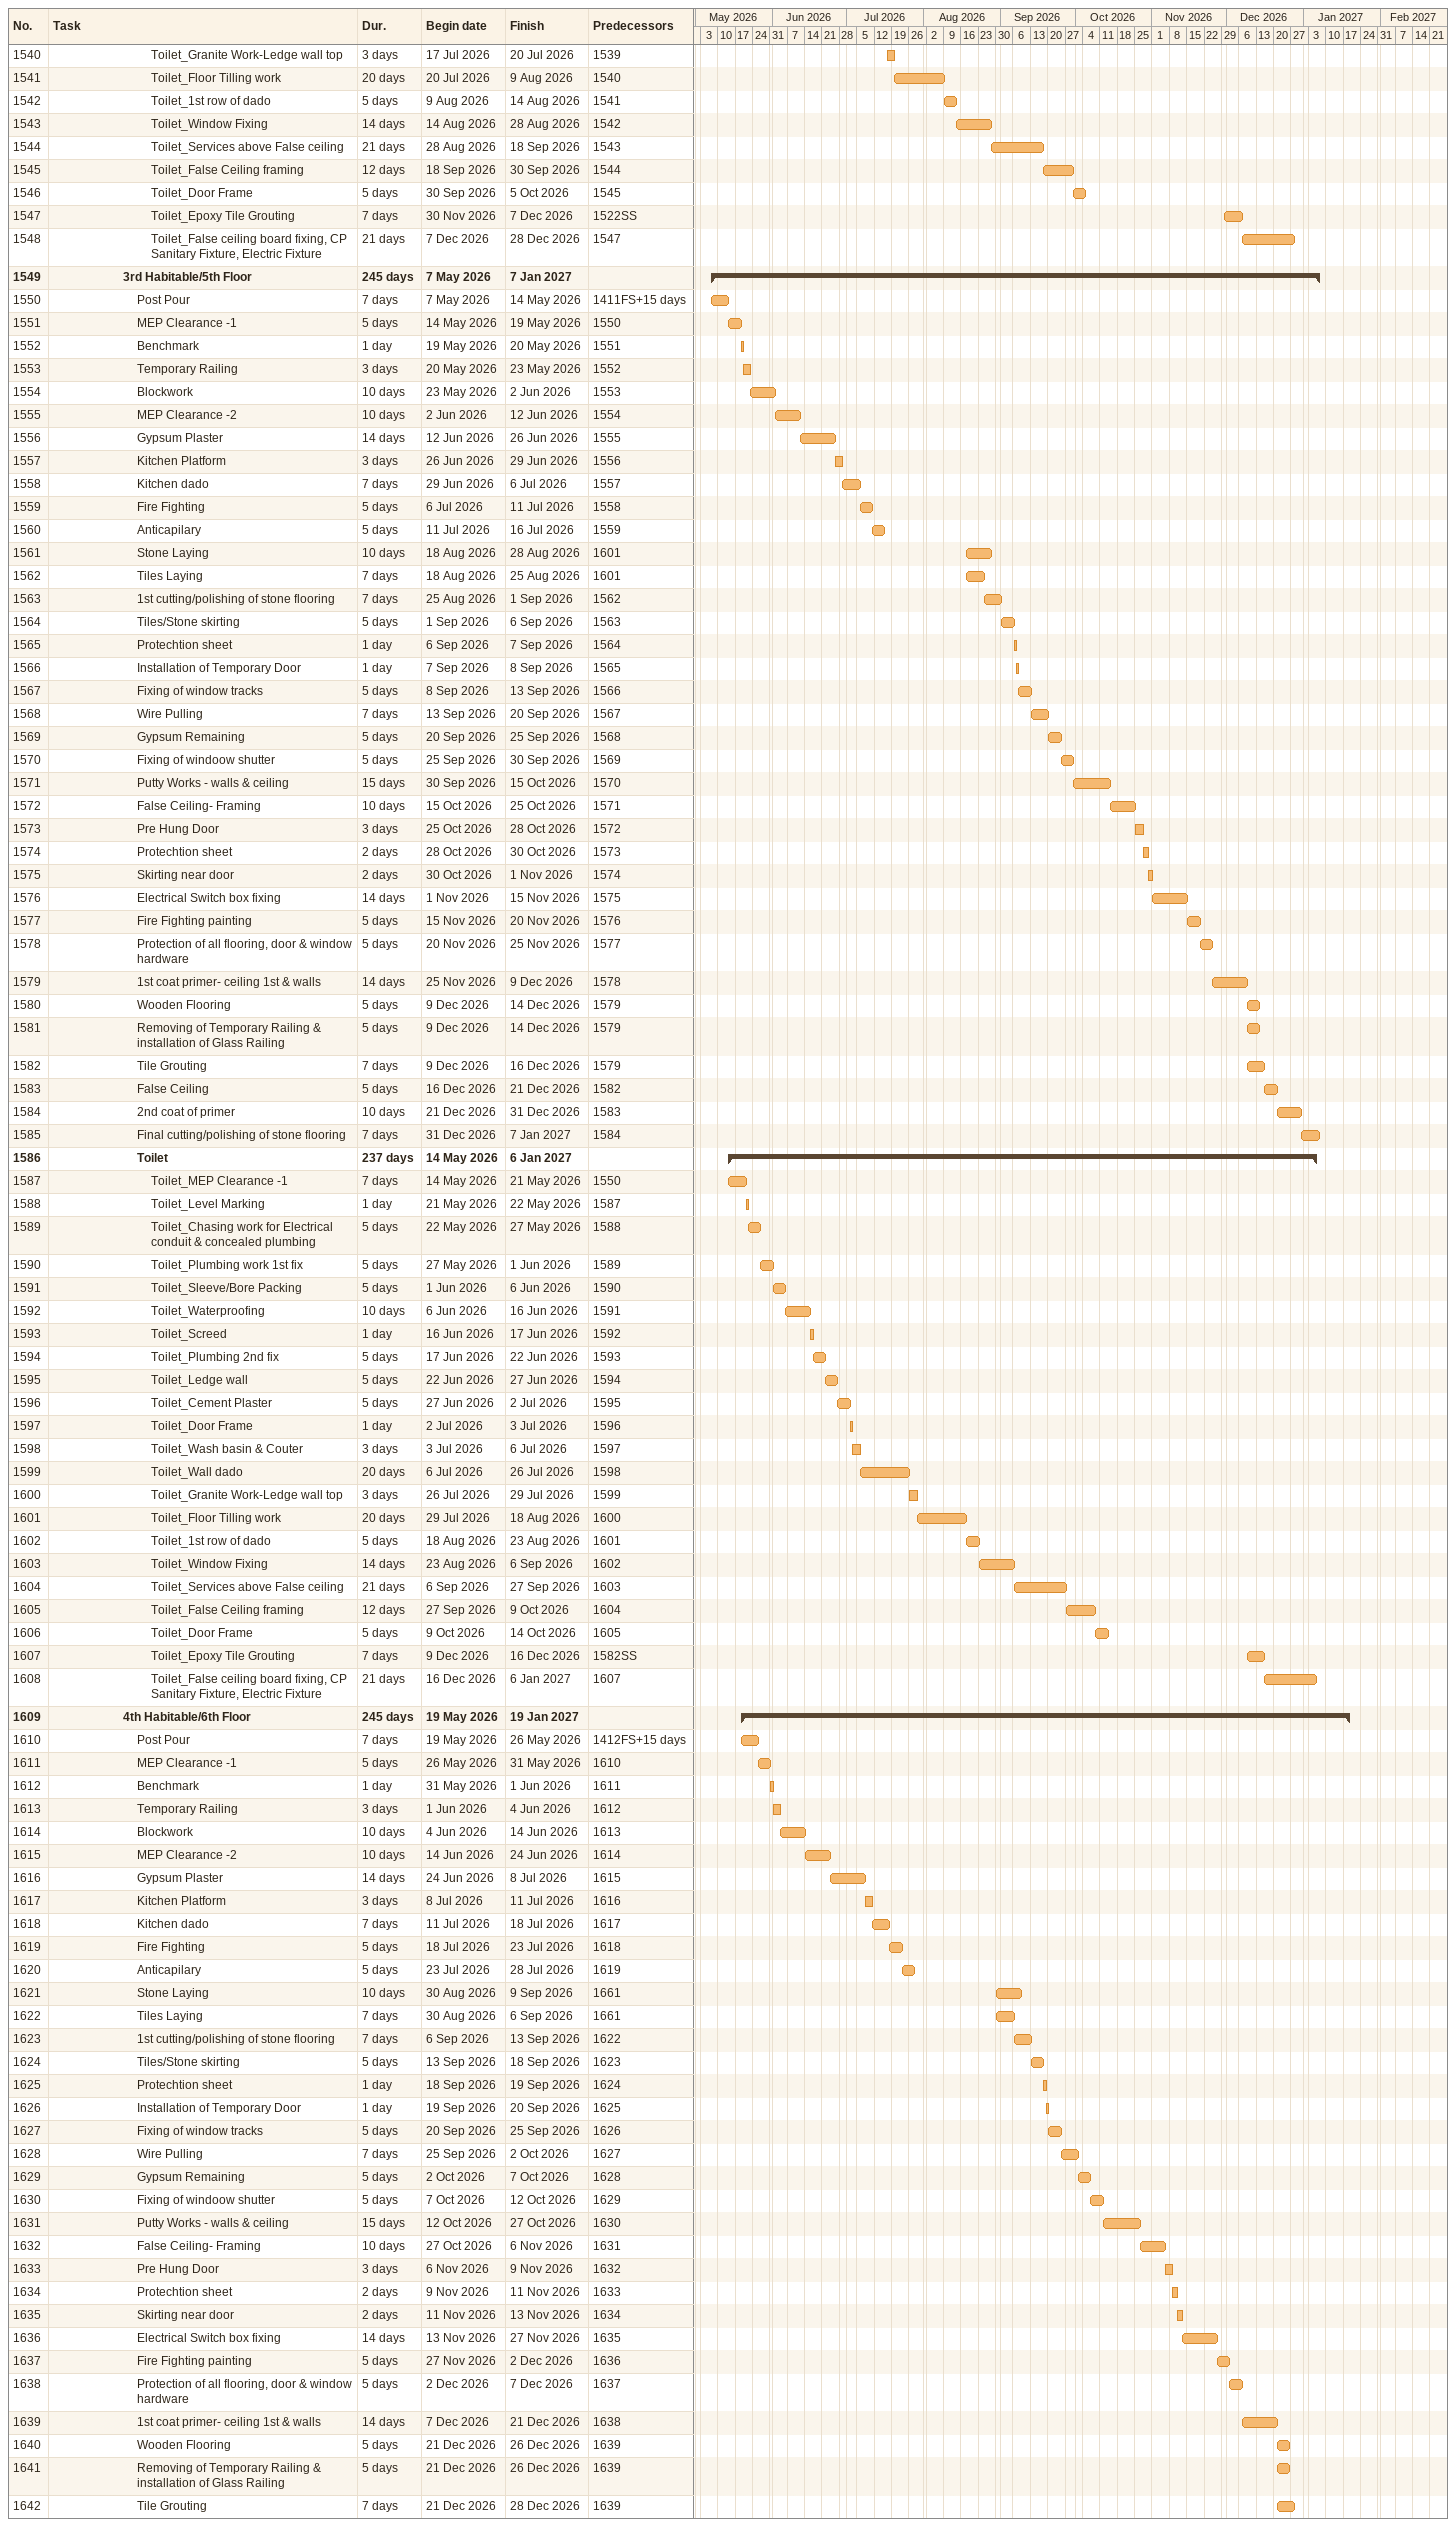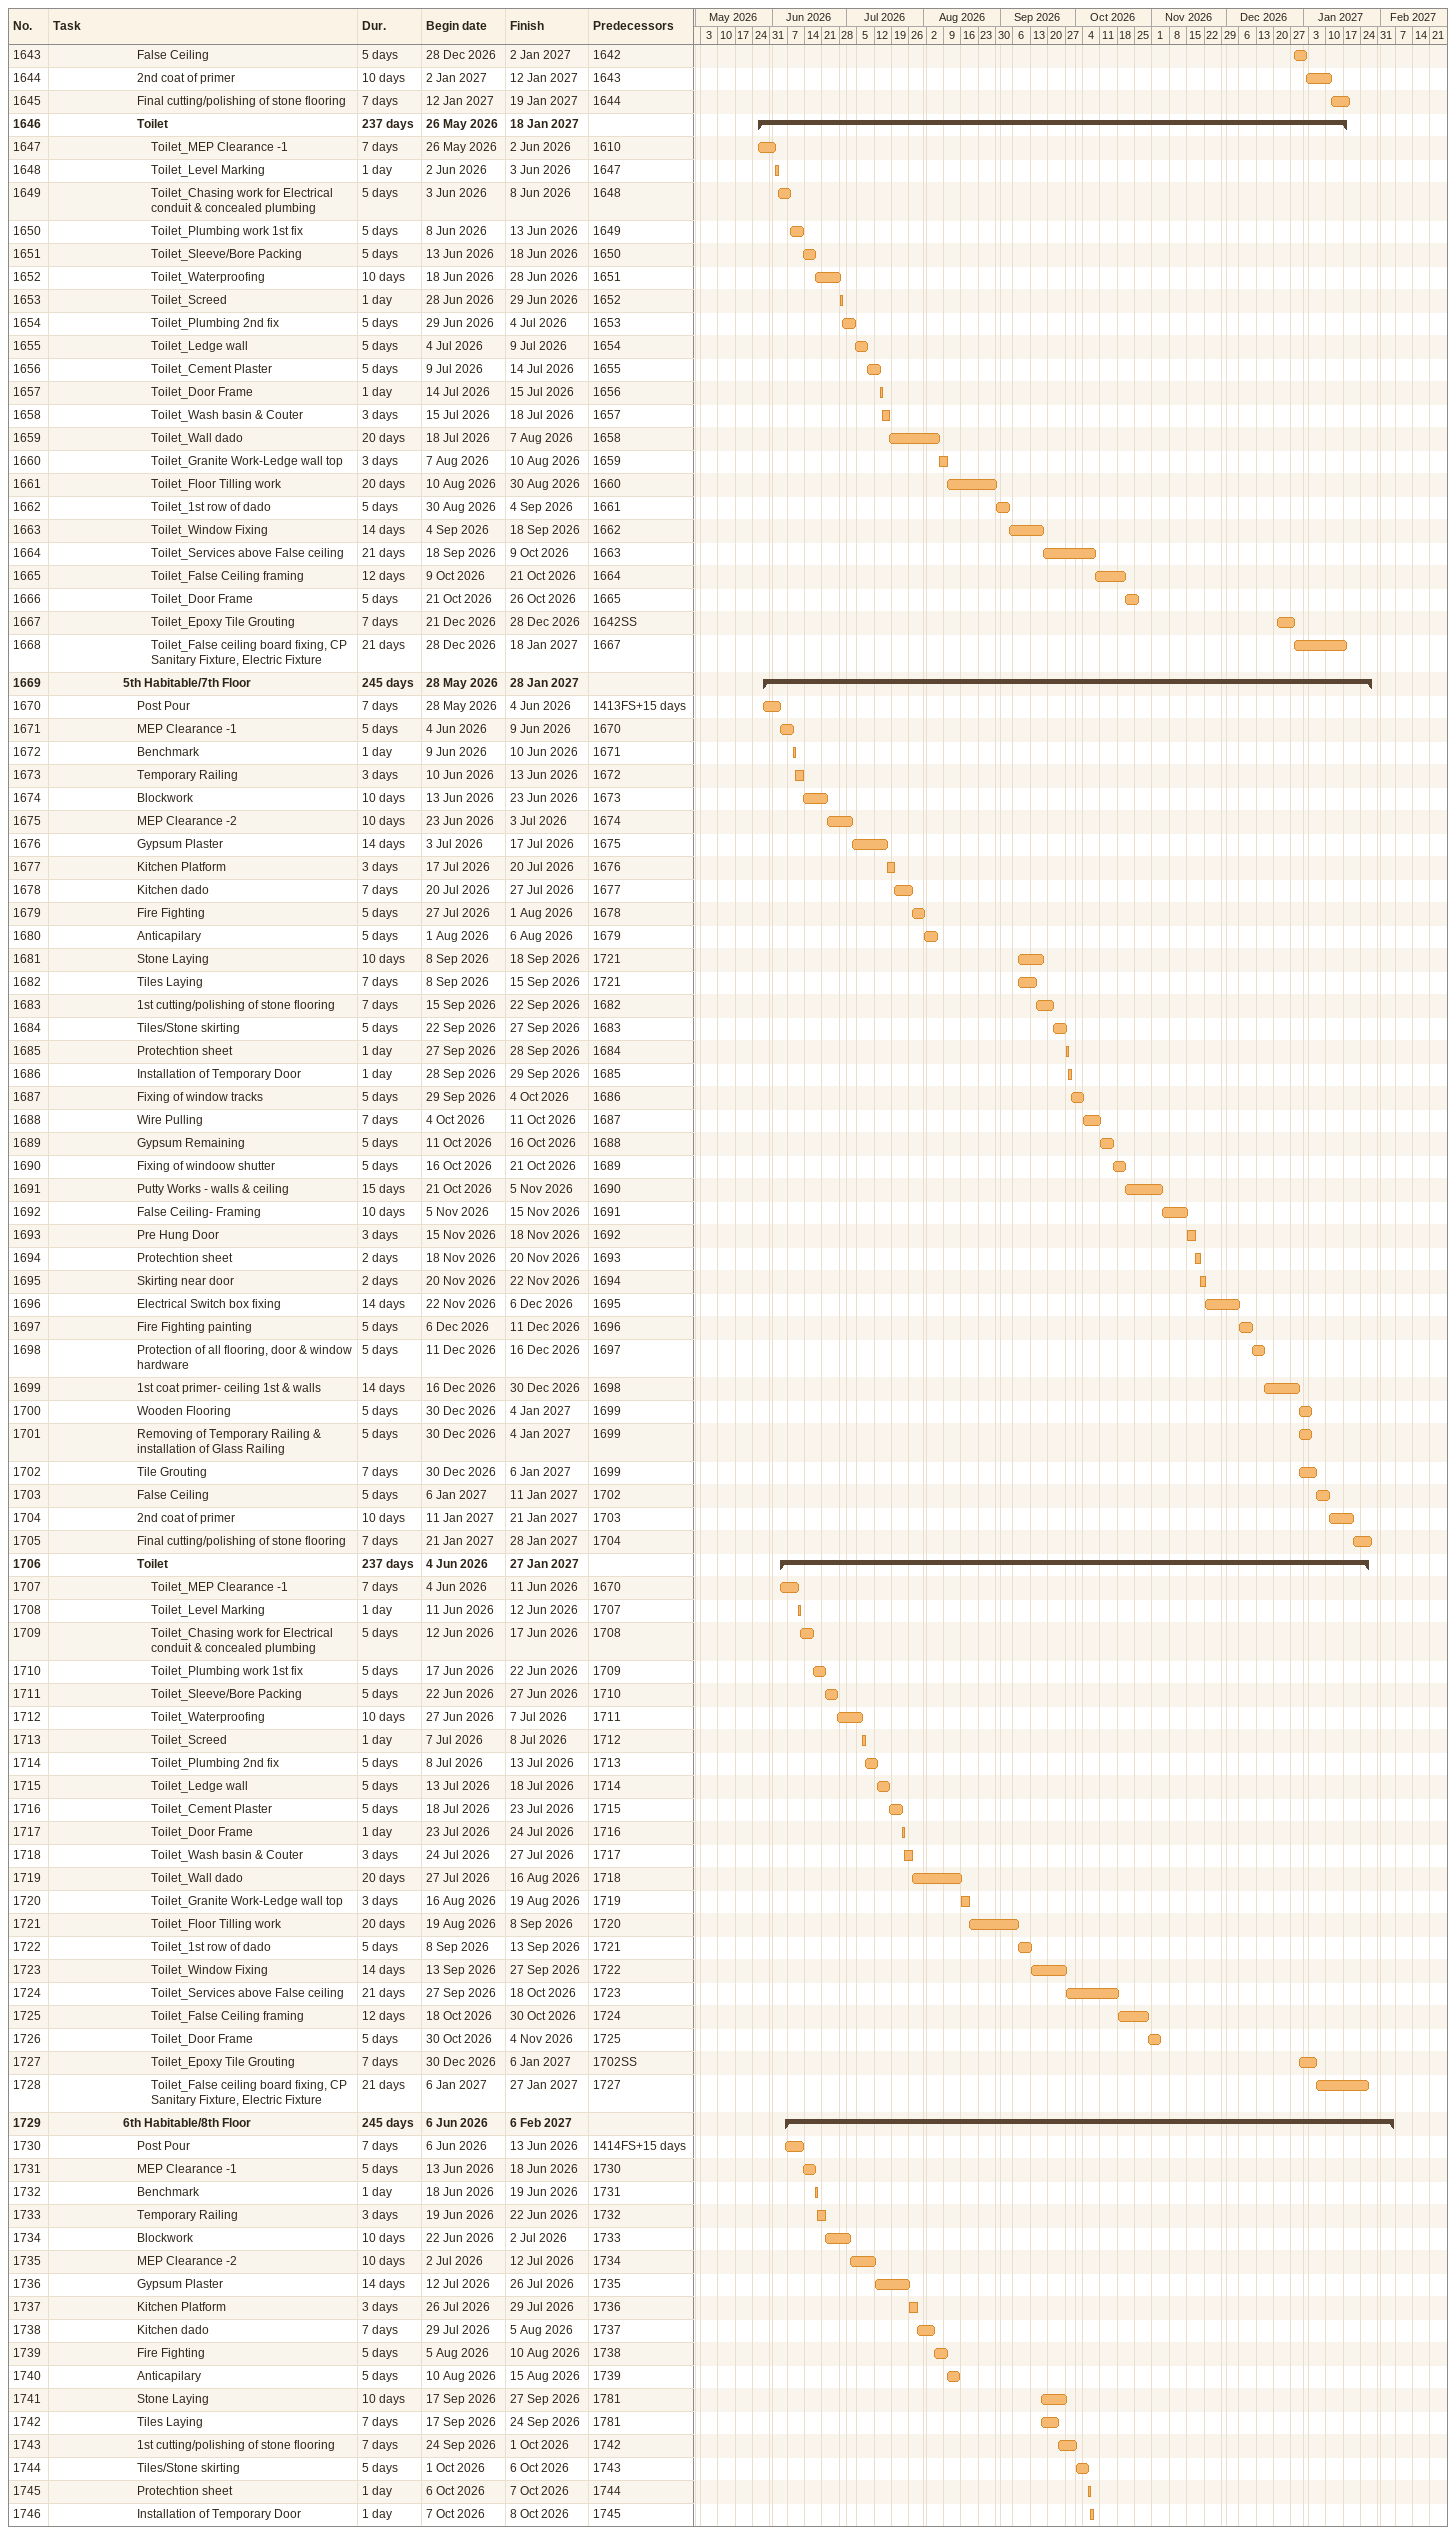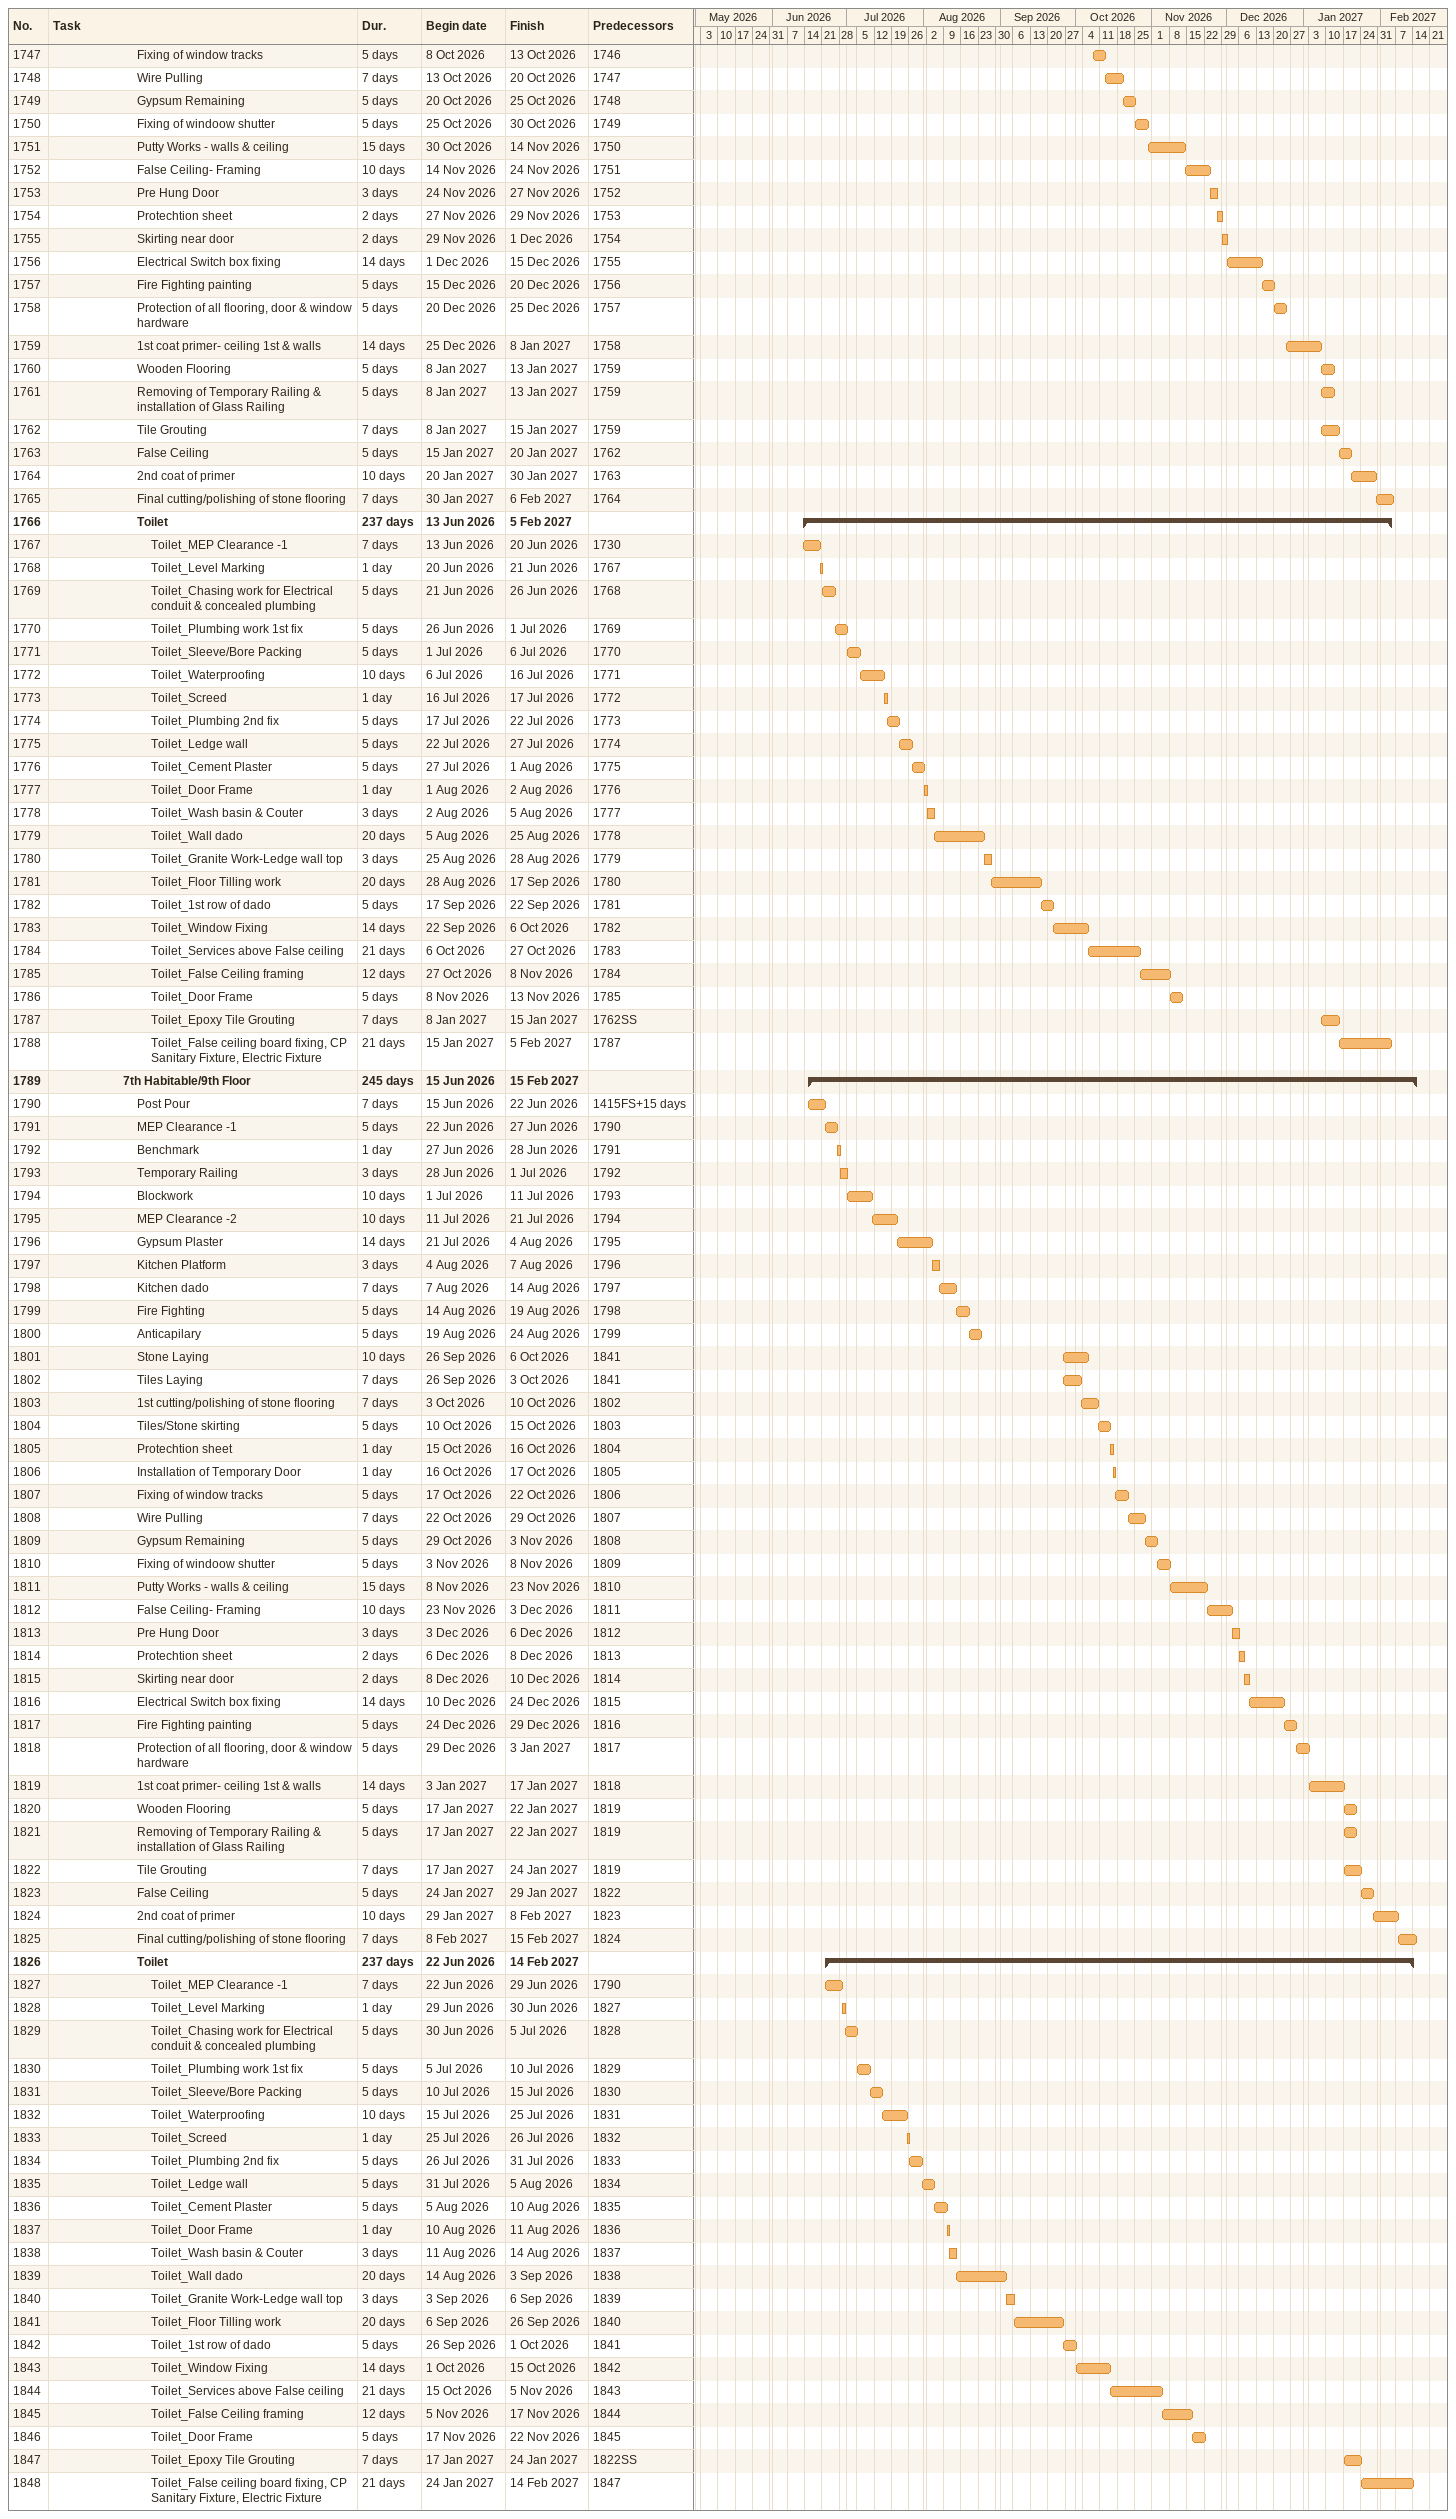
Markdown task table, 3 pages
| ID | Level | Task | Duration | Start | Finish | Predecessors |
|---|---|---|---|---|---|---|
| 1540 | 8 | Toilet_Granite Work-Ledge wall top | 3d | 2026-07-17 | 2026-07-20 | 1539 |
| 1541 | 8 | Toilet_Floor Tilling work | 20d | 2026-07-20 | 2026-08-09 | 1540 |
| 1542 | 8 | Toilet_1st row of dado | 5d | 2026-08-09 | 2026-08-14 | 1541 |
| 1543 | 8 | Toilet_Window Fixing | 14d | 2026-08-14 | 2026-08-28 | 1542 |
| 1544 | 8 | Toilet_Services above False ceiling | 21d | 2026-08-28 | 2026-09-18 | 1543 |
| 1545 | 8 | Toilet_False Ceiling framing | 12d | 2026-09-18 | 2026-09-30 | 1544 |
| 1546 | 8 | Toilet_Door Frame | 5d | 2026-09-30 | 2026-10-05 | 1545 |
| 1547 | 8 | Toilet_Epoxy Tile Grouting | 7d | 2026-11-30 | 2026-12-07 | 1522SS |
| 1548 | 8 | Toilet_False ceiling board fixing, CP Sanitary Fixture, Electric Fixture | 21d | 2026-12-07 | 2026-12-28 | 1547 |
| 1549 | 6 | **3rd Habitable/5th Floor** | 245d | 2026-05-07 | 2027-01-07 |  |
| 1550 | 7 | Post Pour | 7d | 2026-05-07 | 2026-05-14 | 1411FS+15d |
| 1551 | 7 | MEP Clearance -1 | 5d | 2026-05-14 | 2026-05-19 | 1550 |
| 1552 | 7 | Benchmark | 1d | 2026-05-19 | 2026-05-20 | 1551 |
| 1553 | 7 | Temporary Railing | 3d | 2026-05-20 | 2026-05-23 | 1552 |
| 1554 | 7 | Blockwork | 10d | 2026-05-23 | 2026-06-02 | 1553 |
| 1555 | 7 | MEP Clearance -2 | 10d | 2026-06-02 | 2026-06-12 | 1554 |
| 1556 | 7 | Gypsum Plaster | 14d | 2026-06-12 | 2026-06-26 | 1555 |
| 1557 | 7 | Kitchen Platform | 3d | 2026-06-26 | 2026-06-29 | 1556 |
| 1558 | 7 | Kitchen dado | 7d | 2026-06-29 | 2026-07-06 | 1557 |
| 1559 | 7 | Fire Fighting | 5d | 2026-07-06 | 2026-07-11 | 1558 |
| 1560 | 7 | Anticapilary | 5d | 2026-07-11 | 2026-07-16 | 1559 |
| 1561 | 7 | Stone Laying | 10d | 2026-08-18 | 2026-08-28 | 1601 |
| 1562 | 7 | Tiles Laying | 7d | 2026-08-18 | 2026-08-25 | 1601 |
| 1563 | 7 | 1st cutting/polishing of stone flooring | 7d | 2026-08-25 | 2026-09-01 | 1562 |
| 1564 | 7 | Tiles/Stone skirting | 5d | 2026-09-01 | 2026-09-06 | 1563 |
| 1565 | 7 | Protechtion sheet | 1d | 2026-09-06 | 2026-09-07 | 1564 |
| 1566 | 7 | Installation of Temporary Door | 1d | 2026-09-07 | 2026-09-08 | 1565 |
| 1567 | 7 | Fixing of window tracks | 5d | 2026-09-08 | 2026-09-13 | 1566 |
| 1568 | 7 | Wire Pulling | 7d | 2026-09-13 | 2026-09-20 | 1567 |
| 1569 | 7 | Gypsum Remaining | 5d | 2026-09-20 | 2026-09-25 | 1568 |
| 1570 | 7 | Fixing of windoow shutter | 5d | 2026-09-25 | 2026-09-30 | 1569 |
| 1571 | 7 | Putty Works - walls & ceiling | 15d | 2026-09-30 | 2026-10-15 | 1570 |
| 1572 | 7 | False Ceiling- Framing | 10d | 2026-10-15 | 2026-10-25 | 1571 |
| 1573 | 7 | Pre Hung Door | 3d | 2026-10-25 | 2026-10-28 | 1572 |
| 1574 | 7 | Protechtion sheet | 2d | 2026-10-28 | 2026-10-30 | 1573 |
| 1575 | 7 | Skirting near door | 2d | 2026-10-30 | 2026-11-01 | 1574 |
| 1576 | 7 | Electrical Switch box fixing | 14d | 2026-11-01 | 2026-11-15 | 1575 |
| 1577 | 7 | Fire Fighting painting | 5d | 2026-11-15 | 2026-11-20 | 1576 |
| 1578 | 7 | Protection of all flooring, door & window hardware | 5d | 2026-11-20 | 2026-11-25 | 1577 |
| 1579 | 7 | 1st coat primer- ceiling 1st & walls | 14d | 2026-11-25 | 2026-12-09 | 1578 |
| 1580 | 7 | Wooden Flooring | 5d | 2026-12-09 | 2026-12-14 | 1579 |
| 1581 | 7 | Removing of Temporary Railing & installation of Glass Railing | 5d | 2026-12-09 | 2026-12-14 | 1579 |
| 1582 | 7 | Tile Grouting | 7d | 2026-12-09 | 2026-12-16 | 1579 |
| 1583 | 7 | False Ceiling | 5d | 2026-12-16 | 2026-12-21 | 1582 |
| 1584 | 7 | 2nd coat of primer | 10d | 2026-12-21 | 2026-12-31 | 1583 |
| 1585 | 7 | Final cutting/polishing of stone flooring | 7d | 2026-12-31 | 2027-01-07 | 1584 |
| 1586 | 7 | **Toilet** | 237d | 2026-05-14 | 2027-01-06 |  |
| 1587 | 8 | Toilet_MEP Clearance -1 | 7d | 2026-05-14 | 2026-05-21 | 1550 |
| 1588 | 8 | Toilet_Level Marking | 1d | 2026-05-21 | 2026-05-22 | 1587 |
| 1589 | 8 | Toilet_Chasing work for Electrical conduit & concealed plumbing | 5d | 2026-05-22 | 2026-05-27 | 1588 |
| 1590 | 8 | Toilet_Plumbing work 1st fix | 5d | 2026-05-27 | 2026-06-01 | 1589 |
| 1591 | 8 | Toilet_Sleeve/Bore Packing | 5d | 2026-06-01 | 2026-06-06 | 1590 |
| 1592 | 8 | Toilet_Waterproofing | 10d | 2026-06-06 | 2026-06-16 | 1591 |
| 1593 | 8 | Toilet_Screed | 1d | 2026-06-16 | 2026-06-17 | 1592 |
| 1594 | 8 | Toilet_Plumbing 2nd fix | 5d | 2026-06-17 | 2026-06-22 | 1593 |
| 1595 | 8 | Toilet_Ledge wall | 5d | 2026-06-22 | 2026-06-27 | 1594 |
| 1596 | 8 | Toilet_Cement Plaster | 5d | 2026-06-27 | 2026-07-02 | 1595 |
| 1597 | 8 | Toilet_Door Frame | 1d | 2026-07-02 | 2026-07-03 | 1596 |
| 1598 | 8 | Toilet_Wash basin & Couter | 3d | 2026-07-03 | 2026-07-06 | 1597 |
| 1599 | 8 | Toilet_Wall dado | 20d | 2026-07-06 | 2026-07-26 | 1598 |
| 1600 | 8 | Toilet_Granite Work-Ledge wall top | 3d | 2026-07-26 | 2026-07-29 | 1599 |
| 1601 | 8 | Toilet_Floor Tilling work | 20d | 2026-07-29 | 2026-08-18 | 1600 |
| 1602 | 8 | Toilet_1st row of dado | 5d | 2026-08-18 | 2026-08-23 | 1601 |
| 1603 | 8 | Toilet_Window Fixing | 14d | 2026-08-23 | 2026-09-06 | 1602 |
| 1604 | 8 | Toilet_Services above False ceiling | 21d | 2026-09-06 | 2026-09-27 | 1603 |
| 1605 | 8 | Toilet_False Ceiling framing | 12d | 2026-09-27 | 2026-10-09 | 1604 |
| 1606 | 8 | Toilet_Door Frame | 5d | 2026-10-09 | 2026-10-14 | 1605 |
| 1607 | 8 | Toilet_Epoxy Tile Grouting | 7d | 2026-12-09 | 2026-12-16 | 1582SS |
| 1608 | 8 | Toilet_False ceiling board fixing, CP Sanitary Fixture, Electric Fixture | 21d | 2026-12-16 | 2027-01-06 | 1607 |
| 1609 | 6 | **4th Habitable/6th Floor** | 245d | 2026-05-19 | 2027-01-19 |  |
| 1610 | 7 | Post Pour | 7d | 2026-05-19 | 2026-05-26 | 1412FS+15d |
| 1611 | 7 | MEP Clearance -1 | 5d | 2026-05-26 | 2026-05-31 | 1610 |
| 1612 | 7 | Benchmark | 1d | 2026-05-31 | 2026-06-01 | 1611 |
| 1613 | 7 | Temporary Railing | 3d | 2026-06-01 | 2026-06-04 | 1612 |
| 1614 | 7 | Blockwork | 10d | 2026-06-04 | 2026-06-14 | 1613 |
| 1615 | 7 | MEP Clearance -2 | 10d | 2026-06-14 | 2026-06-24 | 1614 |
| 1616 | 7 | Gypsum Plaster | 14d | 2026-06-24 | 2026-07-08 | 1615 |
| 1617 | 7 | Kitchen Platform | 3d | 2026-07-08 | 2026-07-11 | 1616 |
| 1618 | 7 | Kitchen dado | 7d | 2026-07-11 | 2026-07-18 | 1617 |
| 1619 | 7 | Fire Fighting | 5d | 2026-07-18 | 2026-07-23 | 1618 |
| 1620 | 7 | Anticapilary | 5d | 2026-07-23 | 2026-07-28 | 1619 |
| 1621 | 7 | Stone Laying | 10d | 2026-08-30 | 2026-09-09 | 1661 |
| 1622 | 7 | Tiles Laying | 7d | 2026-08-30 | 2026-09-06 | 1661 |
| 1623 | 7 | 1st cutting/polishing of stone flooring | 7d | 2026-09-06 | 2026-09-13 | 1622 |
| 1624 | 7 | Tiles/Stone skirting | 5d | 2026-09-13 | 2026-09-18 | 1623 |
| 1625 | 7 | Protechtion sheet | 1d | 2026-09-18 | 2026-09-19 | 1624 |
| 1626 | 7 | Installation of Temporary Door | 1d | 2026-09-19 | 2026-09-20 | 1625 |
| 1627 | 7 | Fixing of window tracks | 5d | 2026-09-20 | 2026-09-25 | 1626 |
| 1628 | 7 | Wire Pulling | 7d | 2026-09-25 | 2026-10-02 | 1627 |
| 1629 | 7 | Gypsum Remaining | 5d | 2026-10-02 | 2026-10-07 | 1628 |
| 1630 | 7 | Fixing of windoow shutter | 5d | 2026-10-07 | 2026-10-12 | 1629 |
| 1631 | 7 | Putty Works - walls & ceiling | 15d | 2026-10-12 | 2026-10-27 | 1630 |
| 1632 | 7 | False Ceiling- Framing | 10d | 2026-10-27 | 2026-11-06 | 1631 |
| 1633 | 7 | Pre Hung Door | 3d | 2026-11-06 | 2026-11-09 | 1632 |
| 1634 | 7 | Protechtion sheet | 2d | 2026-11-09 | 2026-11-11 | 1633 |
| 1635 | 7 | Skirting near door | 2d | 2026-11-11 | 2026-11-13 | 1634 |
| 1636 | 7 | Electrical Switch box fixing | 14d | 2026-11-13 | 2026-11-27 | 1635 |
| 1637 | 7 | Fire Fighting painting | 5d | 2026-11-27 | 2026-12-02 | 1636 |
| 1638 | 7 | Protection of all flooring, door & window hardware | 5d | 2026-12-02 | 2026-12-07 | 1637 |
| 1639 | 7 | 1st coat primer- ceiling 1st & walls | 14d | 2026-12-07 | 2026-12-21 | 1638 |
| 1640 | 7 | Wooden Flooring | 5d | 2026-12-21 | 2026-12-26 | 1639 |
| 1641 | 7 | Removing of Temporary Railing & installation of Glass Railing | 5d | 2026-12-21 | 2026-12-26 | 1639 |
| 1642 | 7 | Tile Grouting | 7d | 2026-12-21 | 2026-12-28 | 1639 |
| 1643 | 7 | False Ceiling | 5d | 2026-12-28 | 2027-01-02 | 1642 |
| 1644 | 7 | 2nd coat of primer | 10d | 2027-01-02 | 2027-01-12 | 1643 |
| 1645 | 7 | Final cutting/polishing of stone flooring | 7d | 2027-01-12 | 2027-01-19 | 1644 |
| 1646 | 7 | **Toilet** | 237d | 2026-05-26 | 2027-01-18 |  |
| 1647 | 8 | Toilet_MEP Clearance -1 | 7d | 2026-05-26 | 2026-06-02 | 1610 |
| 1648 | 8 | Toilet_Level Marking | 1d | 2026-06-02 | 2026-06-03 | 1647 |
| 1649 | 8 | Toilet_Chasing work for Electrical conduit & concealed plumbing | 5d | 2026-06-03 | 2026-06-08 | 1648 |
| 1650 | 8 | Toilet_Plumbing work 1st fix | 5d | 2026-06-08 | 2026-06-13 | 1649 |
| 1651 | 8 | Toilet_Sleeve/Bore Packing | 5d | 2026-06-13 | 2026-06-18 | 1650 |
| 1652 | 8 | Toilet_Waterproofing | 10d | 2026-06-18 | 2026-06-28 | 1651 |
| 1653 | 8 | Toilet_Screed | 1d | 2026-06-28 | 2026-06-29 | 1652 |
| 1654 | 8 | Toilet_Plumbing 2nd fix | 5d | 2026-06-29 | 2026-07-04 | 1653 |
| 1655 | 8 | Toilet_Ledge wall | 5d | 2026-07-04 | 2026-07-09 | 1654 |
| 1656 | 8 | Toilet_Cement Plaster | 5d | 2026-07-09 | 2026-07-14 | 1655 |
| 1657 | 8 | Toilet_Door Frame | 1d | 2026-07-14 | 2026-07-15 | 1656 |
| 1658 | 8 | Toilet_Wash basin & Couter | 3d | 2026-07-15 | 2026-07-18 | 1657 |
| 1659 | 8 | Toilet_Wall dado | 20d | 2026-07-18 | 2026-08-07 | 1658 |
| 1660 | 8 | Toilet_Granite Work-Ledge wall top | 3d | 2026-08-07 | 2026-08-10 | 1659 |
| 1661 | 8 | Toilet_Floor Tilling work | 20d | 2026-08-10 | 2026-08-30 | 1660 |
| 1662 | 8 | Toilet_1st row of dado | 5d | 2026-08-30 | 2026-09-04 | 1661 |
| 1663 | 8 | Toilet_Window Fixing | 14d | 2026-09-04 | 2026-09-18 | 1662 |
| 1664 | 8 | Toilet_Services above False ceiling | 21d | 2026-09-18 | 2026-10-09 | 1663 |
| 1665 | 8 | Toilet_False Ceiling framing | 12d | 2026-10-09 | 2026-10-21 | 1664 |
| 1666 | 8 | Toilet_Door Frame | 5d | 2026-10-21 | 2026-10-26 | 1665 |
| 1667 | 8 | Toilet_Epoxy Tile Grouting | 7d | 2026-12-21 | 2026-12-28 | 1642SS |
| 1668 | 8 | Toilet_False ceiling board fixing, CP Sanitary Fixture, Electric Fixture | 21d | 2026-12-28 | 2027-01-18 | 1667 |
| 1669 | 6 | **5th Habitable/7th Floor** | 245d | 2026-05-28 | 2027-01-28 |  |
| 1670 | 7 | Post Pour | 7d | 2026-05-28 | 2026-06-04 | 1413FS+15d |
| 1671 | 7 | MEP Clearance -1 | 5d | 2026-06-04 | 2026-06-09 | 1670 |
| 1672 | 7 | Benchmark | 1d | 2026-06-09 | 2026-06-10 | 1671 |
| 1673 | 7 | Temporary Railing | 3d | 2026-06-10 | 2026-06-13 | 1672 |
| 1674 | 7 | Blockwork | 10d | 2026-06-13 | 2026-06-23 | 1673 |
| 1675 | 7 | MEP Clearance -2 | 10d | 2026-06-23 | 2026-07-03 | 1674 |
| 1676 | 7 | Gypsum Plaster | 14d | 2026-07-03 | 2026-07-17 | 1675 |
| 1677 | 7 | Kitchen Platform | 3d | 2026-07-17 | 2026-07-20 | 1676 |
| 1678 | 7 | Kitchen dado | 7d | 2026-07-20 | 2026-07-27 | 1677 |
| 1679 | 7 | Fire Fighting | 5d | 2026-07-27 | 2026-08-01 | 1678 |
| 1680 | 7 | Anticapilary | 5d | 2026-08-01 | 2026-08-06 | 1679 |
| 1681 | 7 | Stone Laying | 10d | 2026-09-08 | 2026-09-18 | 1721 |
| 1682 | 7 | Tiles Laying | 7d | 2026-09-08 | 2026-09-15 | 1721 |
| 1683 | 7 | 1st cutting/polishing of stone flooring | 7d | 2026-09-15 | 2026-09-22 | 1682 |
| 1684 | 7 | Tiles/Stone skirting | 5d | 2026-09-22 | 2026-09-27 | 1683 |
| 1685 | 7 | Protechtion sheet | 1d | 2026-09-27 | 2026-09-28 | 1684 |
| 1686 | 7 | Installation of Temporary Door | 1d | 2026-09-28 | 2026-09-29 | 1685 |
| 1687 | 7 | Fixing of window tracks | 5d | 2026-09-29 | 2026-10-04 | 1686 |
| 1688 | 7 | Wire Pulling | 7d | 2026-10-04 | 2026-10-11 | 1687 |
| 1689 | 7 | Gypsum Remaining | 5d | 2026-10-11 | 2026-10-16 | 1688 |
| 1690 | 7 | Fixing of windoow shutter | 5d | 2026-10-16 | 2026-10-21 | 1689 |
| 1691 | 7 | Putty Works - walls & ceiling | 15d | 2026-10-21 | 2026-11-05 | 1690 |
| 1692 | 7 | False Ceiling- Framing | 10d | 2026-11-05 | 2026-11-15 | 1691 |
| 1693 | 7 | Pre Hung Door | 3d | 2026-11-15 | 2026-11-18 | 1692 |
| 1694 | 7 | Protechtion sheet | 2d | 2026-11-18 | 2026-11-20 | 1693 |
| 1695 | 7 | Skirting near door | 2d | 2026-11-20 | 2026-11-22 | 1694 |
| 1696 | 7 | Electrical Switch box fixing | 14d | 2026-11-22 | 2026-12-06 | 1695 |
| 1697 | 7 | Fire Fighting painting | 5d | 2026-12-06 | 2026-12-11 | 1696 |
| 1698 | 7 | Protection of all flooring, door & window hardware | 5d | 2026-12-11 | 2026-12-16 | 1697 |
| 1699 | 7 | 1st coat primer- ceiling 1st & walls | 14d | 2026-12-16 | 2026-12-30 | 1698 |
| 1700 | 7 | Wooden Flooring | 5d | 2026-12-30 | 2027-01-04 | 1699 |
| 1701 | 7 | Removing of Temporary Railing & installation of Glass Railing | 5d | 2026-12-30 | 2027-01-04 | 1699 |
| 1702 | 7 | Tile Grouting | 7d | 2026-12-30 | 2027-01-06 | 1699 |
| 1703 | 7 | False Ceiling | 5d | 2027-01-06 | 2027-01-11 | 1702 |
| 1704 | 7 | 2nd coat of primer | 10d | 2027-01-11 | 2027-01-21 | 1703 |
| 1705 | 7 | Final cutting/polishing of stone flooring | 7d | 2027-01-21 | 2027-01-28 | 1704 |
| 1706 | 7 | **Toilet** | 237d | 2026-06-04 | 2027-01-27 |  |
| 1707 | 8 | Toilet_MEP Clearance -1 | 7d | 2026-06-04 | 2026-06-11 | 1670 |
| 1708 | 8 | Toilet_Level Marking | 1d | 2026-06-11 | 2026-06-12 | 1707 |
| 1709 | 8 | Toilet_Chasing work for Electrical conduit & concealed plumbing | 5d | 2026-06-12 | 2026-06-17 | 1708 |
| 1710 | 8 | Toilet_Plumbing work 1st fix | 5d | 2026-06-17 | 2026-06-22 | 1709 |
| 1711 | 8 | Toilet_Sleeve/Bore Packing | 5d | 2026-06-22 | 2026-06-27 | 1710 |
| 1712 | 8 | Toilet_Waterproofing | 10d | 2026-06-27 | 2026-07-07 | 1711 |
| 1713 | 8 | Toilet_Screed | 1d | 2026-07-07 | 2026-07-08 | 1712 |
| 1714 | 8 | Toilet_Plumbing 2nd fix | 5d | 2026-07-08 | 2026-07-13 | 1713 |
| 1715 | 8 | Toilet_Ledge wall | 5d | 2026-07-13 | 2026-07-18 | 1714 |
| 1716 | 8 | Toilet_Cement Plaster | 5d | 2026-07-18 | 2026-07-23 | 1715 |
| 1717 | 8 | Toilet_Door Frame | 1d | 2026-07-23 | 2026-07-24 | 1716 |
| 1718 | 8 | Toilet_Wash basin & Couter | 3d | 2026-07-24 | 2026-07-27 | 1717 |
| 1719 | 8 | Toilet_Wall dado | 20d | 2026-07-27 | 2026-08-16 | 1718 |
| 1720 | 8 | Toilet_Granite Work-Ledge wall top | 3d | 2026-08-16 | 2026-08-19 | 1719 |
| 1721 | 8 | Toilet_Floor Tilling work | 20d | 2026-08-19 | 2026-09-08 | 1720 |
| 1722 | 8 | Toilet_1st row of dado | 5d | 2026-09-08 | 2026-09-13 | 1721 |
| 1723 | 8 | Toilet_Window Fixing | 14d | 2026-09-13 | 2026-09-27 | 1722 |
| 1724 | 8 | Toilet_Services above False ceiling | 21d | 2026-09-27 | 2026-10-18 | 1723 |
| 1725 | 8 | Toilet_False Ceiling framing | 12d | 2026-10-18 | 2026-10-30 | 1724 |
| 1726 | 8 | Toilet_Door Frame | 5d | 2026-10-30 | 2026-11-04 | 1725 |
| 1727 | 8 | Toilet_Epoxy Tile Grouting | 7d | 2026-12-30 | 2027-01-06 | 1702SS |
| 1728 | 8 | Toilet_False ceiling board fixing, CP Sanitary Fixture, Electric Fixture | 21d | 2027-01-06 | 2027-01-27 | 1727 |
| 1729 | 6 | **6th Habitable/8th Floor** | 245d | 2026-06-06 | 2027-02-06 |  |
| 1730 | 7 | Post Pour | 7d | 2026-06-06 | 2026-06-13 | 1414FS+15d |
| 1731 | 7 | MEP Clearance -1 | 5d | 2026-06-13 | 2026-06-18 | 1730 |
| 1732 | 7 | Benchmark | 1d | 2026-06-18 | 2026-06-19 | 1731 |
| 1733 | 7 | Temporary Railing | 3d | 2026-06-19 | 2026-06-22 | 1732 |
| 1734 | 7 | Blockwork | 10d | 2026-06-22 | 2026-07-02 | 1733 |
| 1735 | 7 | MEP Clearance -2 | 10d | 2026-07-02 | 2026-07-12 | 1734 |
| 1736 | 7 | Gypsum Plaster | 14d | 2026-07-12 | 2026-07-26 | 1735 |
| 1737 | 7 | Kitchen Platform | 3d | 2026-07-26 | 2026-07-29 | 1736 |
| 1738 | 7 | Kitchen dado | 7d | 2026-07-29 | 2026-08-05 | 1737 |
| 1739 | 7 | Fire Fighting | 5d | 2026-08-05 | 2026-08-10 | 1738 |
| 1740 | 7 | Anticapilary | 5d | 2026-08-10 | 2026-08-15 | 1739 |
| 1741 | 7 | Stone Laying | 10d | 2026-09-17 | 2026-09-27 | 1781 |
| 1742 | 7 | Tiles Laying | 7d | 2026-09-17 | 2026-09-24 | 1781 |
| 1743 | 7 | 1st cutting/polishing of stone flooring | 7d | 2026-09-24 | 2026-10-01 | 1742 |
| 1744 | 7 | Tiles/Stone skirting | 5d | 2026-10-01 | 2026-10-06 | 1743 |
| 1745 | 7 | Protechtion sheet | 1d | 2026-10-06 | 2026-10-07 | 1744 |
| 1746 | 7 | Installation of Temporary Door | 1d | 2026-10-07 | 2026-10-08 | 1745 |
| 1747 | 7 | Fixing of window tracks | 5d | 2026-10-08 | 2026-10-13 | 1746 |
| 1748 | 7 | Wire Pulling | 7d | 2026-10-13 | 2026-10-20 | 1747 |
| 1749 | 7 | Gypsum Remaining | 5d | 2026-10-20 | 2026-10-25 | 1748 |
| 1750 | 7 | Fixing of windoow shutter | 5d | 2026-10-25 | 2026-10-30 | 1749 |
| 1751 | 7 | Putty Works - walls & ceiling | 15d | 2026-10-30 | 2026-11-14 | 1750 |
| 1752 | 7 | False Ceiling- Framing | 10d | 2026-11-14 | 2026-11-24 | 1751 |
| 1753 | 7 | Pre Hung Door | 3d | 2026-11-24 | 2026-11-27 | 1752 |
| 1754 | 7 | Protechtion sheet | 2d | 2026-11-27 | 2026-11-29 | 1753 |
| 1755 | 7 | Skirting near door | 2d | 2026-11-29 | 2026-12-01 | 1754 |
| 1756 | 7 | Electrical Switch box fixing | 14d | 2026-12-01 | 2026-12-15 | 1755 |
| 1757 | 7 | Fire Fighting painting | 5d | 2026-12-15 | 2026-12-20 | 1756 |
| 1758 | 7 | Protection of all flooring, door & window hardware | 5d | 2026-12-20 | 2026-12-25 | 1757 |
| 1759 | 7 | 1st coat primer- ceiling 1st & walls | 14d | 2026-12-25 | 2027-01-08 | 1758 |
| 1760 | 7 | Wooden Flooring | 5d | 2027-01-08 | 2027-01-13 | 1759 |
| 1761 | 7 | Removing of Temporary Railing & installation of Glass Railing | 5d | 2027-01-08 | 2027-01-13 | 1759 |
| 1762 | 7 | Tile Grouting | 7d | 2027-01-08 | 2027-01-15 | 1759 |
| 1763 | 7 | False Ceiling | 5d | 2027-01-15 | 2027-01-20 | 1762 |
| 1764 | 7 | 2nd coat of primer | 10d | 2027-01-20 | 2027-01-30 | 1763 |
| 1765 | 7 | Final cutting/polishing of stone flooring | 7d | 2027-01-30 | 2027-02-06 | 1764 |
| 1766 | 7 | **Toilet** | 237d | 2026-06-13 | 2027-02-05 |  |
| 1767 | 8 | Toilet_MEP Clearance -1 | 7d | 2026-06-13 | 2026-06-20 | 1730 |
| 1768 | 8 | Toilet_Level Marking | 1d | 2026-06-20 | 2026-06-21 | 1767 |
| 1769 | 8 | Toilet_Chasing work for Electrical conduit & concealed plumbing | 5d | 2026-06-21 | 2026-06-26 | 1768 |
| 1770 | 8 | Toilet_Plumbing work 1st fix | 5d | 2026-06-26 | 2026-07-01 | 1769 |
| 1771 | 8 | Toilet_Sleeve/Bore Packing | 5d | 2026-07-01 | 2026-07-06 | 1770 |
| 1772 | 8 | Toilet_Waterproofing | 10d | 2026-07-06 | 2026-07-16 | 1771 |
| 1773 | 8 | Toilet_Screed | 1d | 2026-07-16 | 2026-07-17 | 1772 |
| 1774 | 8 | Toilet_Plumbing 2nd fix | 5d | 2026-07-17 | 2026-07-22 | 1773 |
| 1775 | 8 | Toilet_Ledge wall | 5d | 2026-07-22 | 2026-07-27 | 1774 |
| 1776 | 8 | Toilet_Cement Plaster | 5d | 2026-07-27 | 2026-08-01 | 1775 |
| 1777 | 8 | Toilet_Door Frame | 1d | 2026-08-01 | 2026-08-02 | 1776 |
| 1778 | 8 | Toilet_Wash basin & Couter | 3d | 2026-08-02 | 2026-08-05 | 1777 |
| 1779 | 8 | Toilet_Wall dado | 20d | 2026-08-05 | 2026-08-25 | 1778 |
| 1780 | 8 | Toilet_Granite Work-Ledge wall top | 3d | 2026-08-25 | 2026-08-28 | 1779 |
| 1781 | 8 | Toilet_Floor Tilling work | 20d | 2026-08-28 | 2026-09-17 | 1780 |
| 1782 | 8 | Toilet_1st row of dado | 5d | 2026-09-17 | 2026-09-22 | 1781 |
| 1783 | 8 | Toilet_Window Fixing | 14d | 2026-09-22 | 2026-10-06 | 1782 |
| 1784 | 8 | Toilet_Services above False ceiling | 21d | 2026-10-06 | 2026-10-27 | 1783 |
| 1785 | 8 | Toilet_False Ceiling framing | 12d | 2026-10-27 | 2026-11-08 | 1784 |
| 1786 | 8 | Toilet_Door Frame | 5d | 2026-11-08 | 2026-11-13 | 1785 |
| 1787 | 8 | Toilet_Epoxy Tile Grouting | 7d | 2027-01-08 | 2027-01-15 | 1762SS |
| 1788 | 8 | Toilet_False ceiling board fixing, CP Sanitary Fixture, Electric Fixture | 21d | 2027-01-15 | 2027-02-05 | 1787 |
| 1789 | 6 | **7th Habitable/9th Floor** | 245d | 2026-06-15 | 2027-02-15 |  |
| 1790 | 7 | Post Pour | 7d | 2026-06-15 | 2026-06-22 | 1415FS+15d |
| 1791 | 7 | MEP Clearance -1 | 5d | 2026-06-22 | 2026-06-27 | 1790 |
| 1792 | 7 | Benchmark | 1d | 2026-06-27 | 2026-06-28 | 1791 |
| 1793 | 7 | Temporary Railing | 3d | 2026-06-28 | 2026-07-01 | 1792 |
| 1794 | 7 | Blockwork | 10d | 2026-07-01 | 2026-07-11 | 1793 |
| 1795 | 7 | MEP Clearance -2 | 10d | 2026-07-11 | 2026-07-21 | 1794 |
| 1796 | 7 | Gypsum Plaster | 14d | 2026-07-21 | 2026-08-04 | 1795 |
| 1797 | 7 | Kitchen Platform | 3d | 2026-08-04 | 2026-08-07 | 1796 |
| 1798 | 7 | Kitchen dado | 7d | 2026-08-07 | 2026-08-14 | 1797 |
| 1799 | 7 | Fire Fighting | 5d | 2026-08-14 | 2026-08-19 | 1798 |
| 1800 | 7 | Anticapilary | 5d | 2026-08-19 | 2026-08-24 | 1799 |
| 1801 | 7 | Stone Laying | 10d | 2026-09-26 | 2026-10-06 | 1841 |
| 1802 | 7 | Tiles Laying | 7d | 2026-09-26 | 2026-10-03 | 1841 |
| 1803 | 7 | 1st cutting/polishing of stone flooring | 7d | 2026-10-03 | 2026-10-10 | 1802 |
| 1804 | 7 | Tiles/Stone skirting | 5d | 2026-10-10 | 2026-10-15 | 1803 |
| 1805 | 7 | Protechtion sheet | 1d | 2026-10-15 | 2026-10-16 | 1804 |
| 1806 | 7 | Installation of Temporary Door | 1d | 2026-10-16 | 2026-10-17 | 1805 |
| 1807 | 7 | Fixing of window tracks | 5d | 2026-10-17 | 2026-10-22 | 1806 |
| 1808 | 7 | Wire Pulling | 7d | 2026-10-22 | 2026-10-29 | 1807 |
| 1809 | 7 | Gypsum Remaining | 5d | 2026-10-29 | 2026-11-03 | 1808 |
| 1810 | 7 | Fixing of windoow shutter | 5d | 2026-11-03 | 2026-11-08 | 1809 |
| 1811 | 7 | Putty Works - walls & ceiling | 15d | 2026-11-08 | 2026-11-23 | 1810 |
| 1812 | 7 | False Ceiling- Framing | 10d | 2026-11-23 | 2026-12-03 | 1811 |
| 1813 | 7 | Pre Hung Door | 3d | 2026-12-03 | 2026-12-06 | 1812 |
| 1814 | 7 | Protechtion sheet | 2d | 2026-12-06 | 2026-12-08 | 1813 |
| 1815 | 7 | Skirting near door | 2d | 2026-12-08 | 2026-12-10 | 1814 |
| 1816 | 7 | Electrical Switch box fixing | 14d | 2026-12-10 | 2026-12-24 | 1815 |
| 1817 | 7 | Fire Fighting painting | 5d | 2026-12-24 | 2026-12-29 | 1816 |
| 1818 | 7 | Protection of all flooring, door & window hardware | 5d | 2026-12-29 | 2027-01-03 | 1817 |
| 1819 | 7 | 1st coat primer- ceiling 1st & walls | 14d | 2027-01-03 | 2027-01-17 | 1818 |
| 1820 | 7 | Wooden Flooring | 5d | 2027-01-17 | 2027-01-22 | 1819 |
| 1821 | 7 | Removing of Temporary Railing & installation of Glass Railing | 5d | 2027-01-17 | 2027-01-22 | 1819 |
| 1822 | 7 | Tile Grouting | 7d | 2027-01-17 | 2027-01-24 | 1819 |
| 1823 | 7 | False Ceiling | 5d | 2027-01-24 | 2027-01-29 | 1822 |
| 1824 | 7 | 2nd coat of primer | 10d | 2027-01-29 | 2027-02-08 | 1823 |
| 1825 | 7 | Final cutting/polishing of stone flooring | 7d | 2027-02-08 | 2027-02-15 | 1824 |
| 1826 | 7 | **Toilet** | 237d | 2026-06-22 | 2027-02-14 |  |
| 1827 | 8 | Toilet_MEP Clearance -1 | 7d | 2026-06-22 | 2026-06-29 | 1790 |
| 1828 | 8 | Toilet_Level Marking | 1d | 2026-06-29 | 2026-06-30 | 1827 |
| 1829 | 8 | Toilet_Chasing work for Electrical conduit & concealed plumbing | 5d | 2026-06-30 | 2026-07-05 | 1828 |
| 1830 | 8 | Toilet_Plumbing work 1st fix | 5d | 2026-07-05 | 2026-07-10 | 1829 |
| 1831 | 8 | Toilet_Sleeve/Bore Packing | 5d | 2026-07-10 | 2026-07-15 | 1830 |
| 1832 | 8 | Toilet_Waterproofing | 10d | 2026-07-15 | 2026-07-25 | 1831 |
| 1833 | 8 | Toilet_Screed | 1d | 2026-07-25 | 2026-07-26 | 1832 |
| 1834 | 8 | Toilet_Plumbing 2nd fix | 5d | 2026-07-26 | 2026-07-31 | 1833 |
| 1835 | 8 | Toilet_Ledge wall | 5d | 2026-07-31 | 2026-08-05 | 1834 |
| 1836 | 8 | Toilet_Cement Plaster | 5d | 2026-08-05 | 2026-08-10 | 1835 |
| 1837 | 8 | Toilet_Door Frame | 1d | 2026-08-10 | 2026-08-11 | 1836 |
| 1838 | 8 | Toilet_Wash basin & Couter | 3d | 2026-08-11 | 2026-08-14 | 1837 |
| 1839 | 8 | Toilet_Wall dado | 20d | 2026-08-14 | 2026-09-03 | 1838 |
| 1840 | 8 | Toilet_Granite Work-Ledge wall top | 3d | 2026-09-03 | 2026-09-06 | 1839 |
| 1841 | 8 | Toilet_Floor Tilling work | 20d | 2026-09-06 | 2026-09-26 | 1840 |
| 1842 | 8 | Toilet_1st row of dado | 5d | 2026-09-26 | 2026-10-01 | 1841 |
| 1843 | 8 | Toilet_Window Fixing | 14d | 2026-10-01 | 2026-10-15 | 1842 |
| 1844 | 8 | Toilet_Services above False ceiling | 21d | 2026-10-15 | 2026-11-05 | 1843 |
| 1845 | 8 | Toilet_False Ceiling framing | 12d | 2026-11-05 | 2026-11-17 | 1844 |
| 1846 | 8 | Toilet_Door Frame | 5d | 2026-11-17 | 2026-11-22 | 1845 |
| 1847 | 8 | Toilet_Epoxy Tile Grouting | 7d | 2027-01-17 | 2027-01-24 | 1822SS |
| 1848 | 8 | Toilet_False ceiling board fixing, CP Sanitary Fixture, Electric Fixture | 21d | 2027-01-24 | 2027-02-14 | 1847 |
